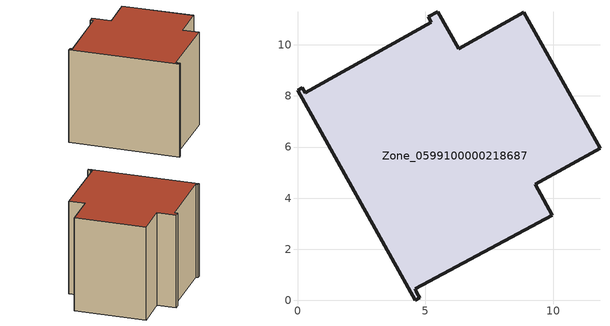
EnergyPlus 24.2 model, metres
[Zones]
Zone_0599100000218687
 floor ground (C_G): 0.3,8.12 5.23,10.88 5.12,11.09 5.49,11.3 6.3,9.85 8.85,11.28 11.83,5.95 9.29,4.54 9.96,3.33 4.61,0.45 4.67,0.31 4.78,0.1 4.6,0 0,8.22 0.18,8.33 z0
 wall outside (C_F): 8.85,11.28 6.3,9.85 5.49,11.3 5.12,11.09 5.23,10.88 0.3,8.12 0.18,8.33 0,8.22 4.6,0 4.78,0.1 4.67,0.31 4.61,0.45 9.96,3.33 9.29,4.54 11.83,5.95 8.85,11.28 z0:8.34
 roof outside (C_R): 4.67,0.31 4.61,0.45 9.96,3.33 9.29,4.54 11.83,5.95 8.85,11.28 6.3,9.85 5.49,11.3 5.12,11.09 5.23,10.88 0.3,8.12 0.18,8.33 0,8.22 4.6,0 4.78,0.1 z8.34
[BUILDING]
Pand.0599100000218687: North Axis=0; Terrain=City; Loads Convergence Tolerance Value=0.04; Temperature Convergence Tolerance Value=0.4; Solar Distribution=FullExterior; Maximum Number of Warmup Days=25; Minimum Number of Warmup Days=1
[Site:Location]
Rotterdam.The.Hague.AP_ZH_NLD Design_Conditions: Latitude=51.96; Longitude=4.45; Time Zone=1; Elevation=-4.5
[SITE:GROUNDTEMPERATURE:BUILDINGSURFACE]
18, 18, 18, 18, 18, 18, 18, 18, 18, 18, 18, 18
[MATERIAL] Thermal Absorptance=0.9; Solar Absorptance=0.7; Visible Absorptance=0.7
Name | Roughness | Thickness | Conductivity | Density | Specific Heat
G.TC.1965-1974 | MediumSmooth | 0.15 | 0.882353 | 540 | 1210
F.TC.1965-1974 | Rough | 0.3 | 0.697674 | 1920 | 840
R.TC.1965-1974 | MediumRough | 0.2 | 0.232558 | 1500 | 1000
[CONSTRUCTION]
C_G: G.TC.1965-1974
C_F: F.TC.1965-1974
C_R: R.TC.1965-1974
[ZONE]
Zone_0599100000218687: Type=1; Multiplier=1; Ceiling Height=Autocalculate; Volume=Autocalculate; Floor Area=autocalculate; Part of Total Floor Area=Yes
[ZONEINFILTRATION:DESIGNFLOWRATE]
Infil_Zone_0599100000218687: Zone or ZoneList or Space or SpaceList=Zone_0599100000218687; Schedule=AlwaysOn; Design Flow Rate Calculation Method=Flow/Area; Flow Rate per Floor Area=0.003; Constant Term Coefficient=1; Temperature Term Coefficient=0; Velocity Term Coefficient=0; Velocity Squared Term Coefficient=0
[HVACTEMPLATE:ZONE:IDEALLOADSAIRSYSTEM]
Zone_0599100000218687: Maximum Heating Supply Air Temperature=50; Minimum Cooling Supply Air Temperature=13; Maximum Heating Supply Air Humidity Ratio=0.0156; Minimum Cooling Supply Air Humidity Ratio=0.0077; Heating Limit=NoLimit; Cooling Limit=NoLimit; Dehumidification Control Type=ConstantSensibleHeatRatio; Cooling Sensible Heat Ratio=0.7; Dehumidification Setpoint=60; Humidification Control Type=None; Humidification Setpoint=30; Outdoor Air Method=None; Outdoor Air Flow Rate per Person=0.00944; Outdoor Air Flow Rate per Zone Floor Area=0; Outdoor Air Flow Rate per Zone=0; Demand Controlled Ventilation Type=None; Outdoor Air Economizer Type=NoEconomizer; Heat Recovery Type=None; Sensible Heat Recovery Effectiveness=0.7; Latent Heat Recovery Effectiveness=0.65
[ZONECONTROL:THERMOSTAT]
ThermostatControl_Zone_0599100000218687: Zone or ZoneList=Zone_0599100000218687; Control Type Schedule=DualSetpointControlType; Control 1=Thermostat_Zone_0599100000218687; Temperature Difference Between Cutout And Setpoint=0
[THERMOSTATSETPOINT:DUALSETPOINT]
Thermostat_Zone_0599100000218687: Heating Setpoint Temperature Schedule=HeatingSetpoint_Zone_0599100000218687; Cooling Setpoint Temperature Schedule=CoolingSetpoint_Zone_0599100000218687
[SCHEDULE:COMPACT]
HeatingSetpoint_Zone_0599100000218687: Through: 12/31, For: AllDays, Until: 24:00, 21
CoolingSetpoint_Zone_0599100000218687: Through: 12/31, For: AllDays, Until: 24:00, 24
DualSetpointControlType: Through: 12/31, For: AllDays, Until: 24:00, 4
AlwaysOn: Through: 12/31, For: AllDays, Until: 24:00, 1
